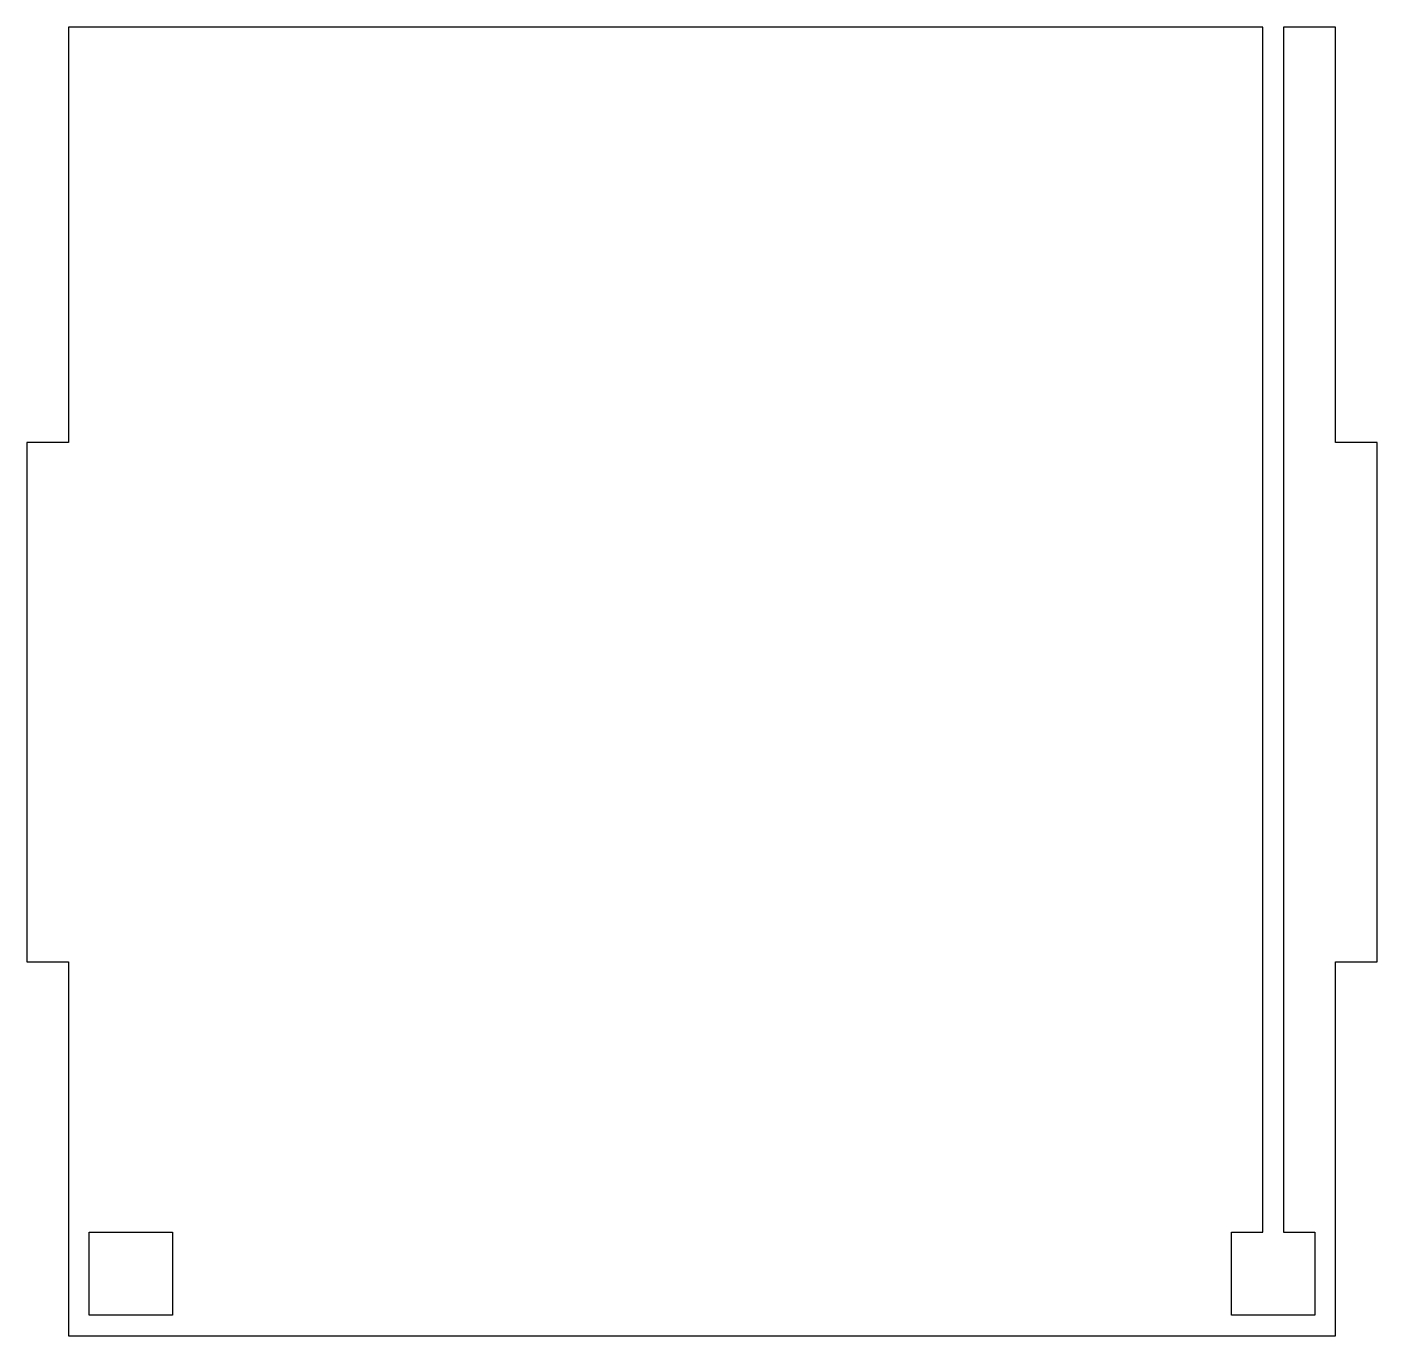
# Model space of a CAD drawing. Header units: millimetres. Extents: x -126 to 4, y -126 to 0.
import ezdxf

# ---------------------------------------------------------------- set-up
doc = ezdxf.new("R2010")
doc.units = ezdxf.units.MM
doc.layers.get('0').update_dxf_attribs({"linetype": 'CONTINUOUS'})

msp = doc.modelspace()

# ---------------------------------------------------------------- linework, layer by layer
for points in [[(-10, -124), (-10, -116), (-7, -116), (-7, 0), (-122, 0), (-122, -40), (-126, -40), (-126, -90), (-122, -90), (-122, -126), (0, -126), (0, -90), (4, -90), (4, -40), (0, -40), (0, 0), (-5, 0), (-5, -116), (-2, -116), (-2, -124)], [(-112, -116), (-112, -124), (-120, -124), (-120, -116)]]:
    msp.add_lwpolyline(points, close=True)

doc.saveas('drawing.dxf')
